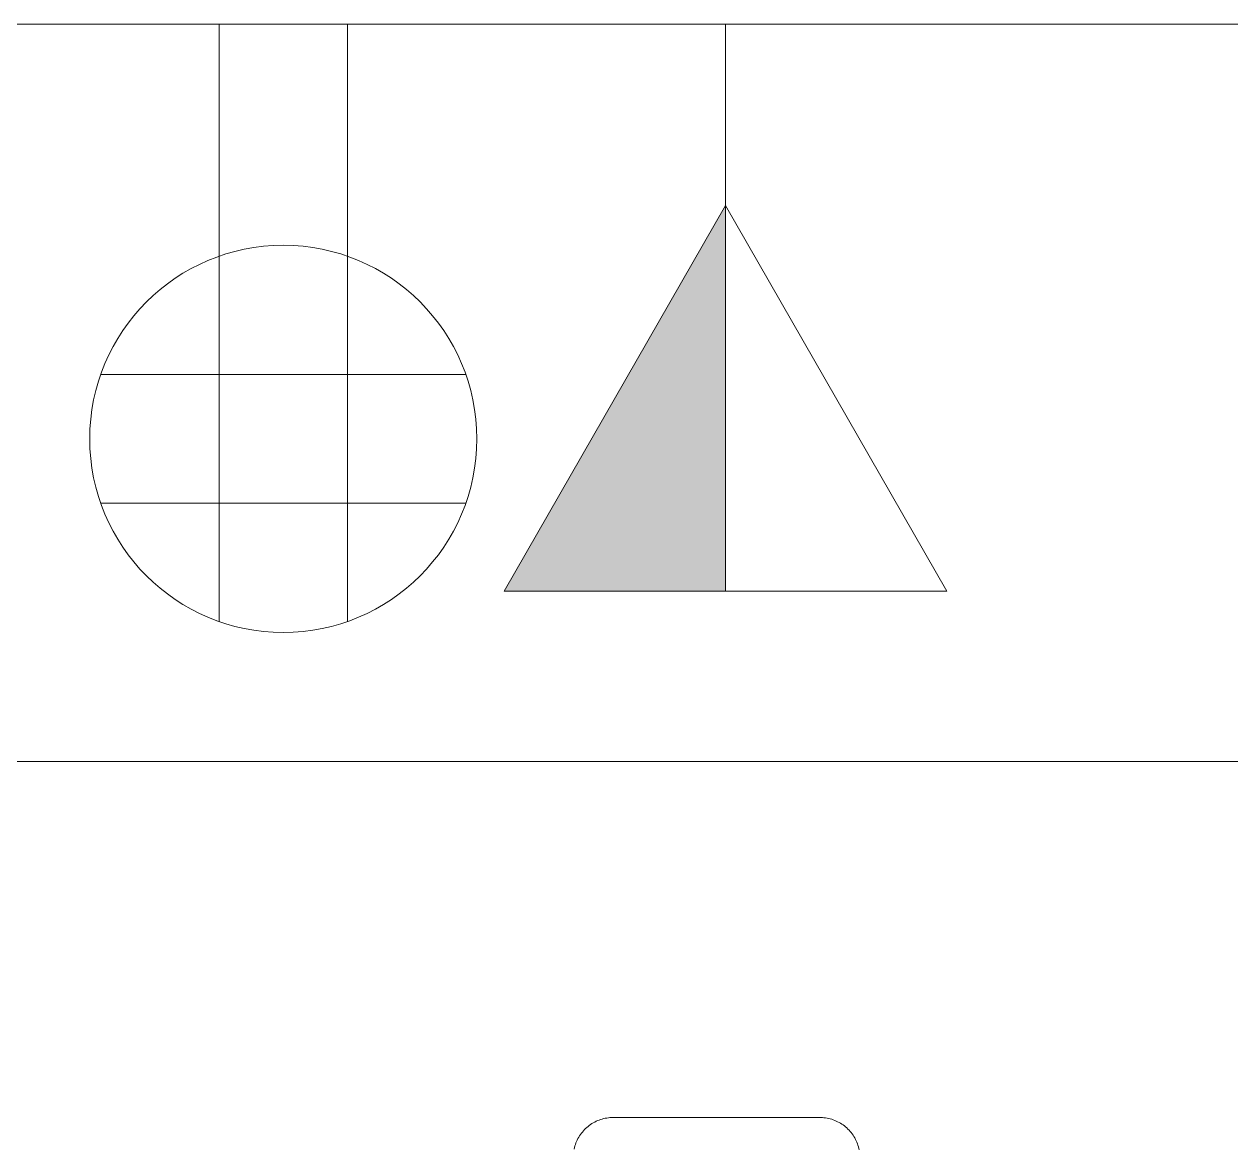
# Model space of a CAD drawing. Header units: inches. Extents: x 1 to 4637, y -664 to 702.
# Drawn here: x 1089.01 to 1121.74, y 165.15 to 195.65 of the extents above; entities that cross this region are included whole.
import ezdxf

# ---------------------------------------------------------------- set-up
doc = ezdxf.new("R2010")
doc.units = ezdxf.units.IN
doc.header["$MEASUREMENT"] = 0
for name, color, linetype, lineweight in [('A-ANNO-NOTE', 131, 'Continuous', 20), ('I-FURN', 30, 'Continuous', 9), ('I-WALL', 2, 'Continuous', 9)]:
    doc.layers.add(name, color=color, linetype=linetype, lineweight=lineweight)

# ---------------------------------------------------------------- blocks, each defined once
blk = doc.blocks.new('Desk - Group 3 - No Side Chairs-V11-New Construction - Tel_Data_Elec Plan')
at = {"layer": 'I-FURN'}
for p, q in [((20, -48), (20, 0)), ((29.65, -13.99), (29.65, -19.598))]:
    blk.add_line(p, q, dxfattribs=at)
at = {"layer": 'I-FURN', "flags": 128}
for points in [[(30.528, -12.927), (30.486, -12.936), (30.444, -12.947), (30.403, -12.959), (30.362, -12.973), (30.321, -12.989), (30.282, -13.006), (30.243, -13.025), (30.204, -13.045), (30.167, -13.067), (30.131, -13.09), (30.095, -13.115), (30.061, -13.141), (30.027, -13.169), (29.995, -13.198), (29.964, -13.228), (29.934, -13.259), (29.905, -13.292), (29.878, -13.325), (29.852, -13.36), (29.828, -13.396), (29.805, -13.432), (29.783, -13.47), (29.763, -13.508), (29.745, -13.547), (29.728, -13.587), (29.712, -13.628), (29.699, -13.669), (29.687, -13.71), (29.676, -13.752), (29.668, -13.795), (29.661, -13.837), (29.655, -13.88), (29.652, -13.923), (29.65, -13.967), (29.65, -13.99)], [(29.65, -19.598), (29.651, -19.642), (29.653, -19.685), (29.658, -19.728), (29.664, -19.771), (29.671, -19.813), (29.681, -19.856), (29.692, -19.897), (29.705, -19.939), (29.719, -19.98), (29.735, -20.02), (29.753, -20.059), (29.772, -20.098), (29.793, -20.136), (29.815, -20.173), (29.839, -20.209), (29.864, -20.245), (29.891, -20.279), (29.918, -20.312), (29.948, -20.344), (29.978, -20.375), (30.01, -20.404), (30.043, -20.432), (30.076, -20.459), (30.111, -20.485), (30.147, -20.509), (30.184, -20.532), (30.222, -20.553), (30.261, -20.572), (30.3, -20.59), (30.34, -20.607), (30.381, -20.622), (30.422, -20.635), (30.463, -20.647), (30.506, -20.657)]]:
    blk.add_lwpolyline(points, dxfattribs=at)

msp = doc.modelspace()

# ---------------------------------------------------------------- hatches: boundary and pattern name
at = {"layer": 'A-ANNO-NOTE', "lineweight": 9}
msp.add_hatch(color=256, dxfattribs=at).paths.add_polyline_path([(1102.036, 180.269), (1108.036, 180.269), (1108.036, 190.729), (1103.178, 182.262)], flags=0)

# ---------------------------------------------------------------- linework, layer by layer
at = {"layer": 'A-ANNO-NOTE'}
for p, q in [((1094.297, 195.647), (1094.297, 179.449)), ((1097.781, 195.647), (1097.781, 179.449)), ((1108.036, 195.647), (1108.036, 180.269)), ((1108.036, 190.729), (1102.036, 180.269)), ((1108.036, 190.729), (1102.036, 180.269)), ((1108.036, 180.269), (1108.036, 190.729)), ((1108.036, 190.729), (1114.036, 180.269)), ((1091.087, 186.143), (1100.992, 186.143)), ((1091.087, 182.659), (1100.992, 182.659)), ((1102.036, 180.269), (1108.036, 180.269)), ((1102.036, 180.269), (1114.036, 180.269))]:
    msp.add_line(p, q, dxfattribs=at)
msp.add_circle((1096.039, 184.401), 5.25, dxfattribs=at)
at = {"layer": 'I-WALL', "color": 250, "lineweight": 20}
msp.add_line((1042.036, 195.647), (1195.286, 195.647), dxfattribs=at)

# ---------------------------------------------------------------- block references
at = {"layer": 'I-FURN', "rotation": 269.9999999999997}
msp.add_blockref('Desk - Group 3 - No Side Chairs-V11-New Construction - Tel_Data_Elec Plan', (1124.586, 195.647), dxfattribs=at)

doc.saveas('drawing.dxf')
